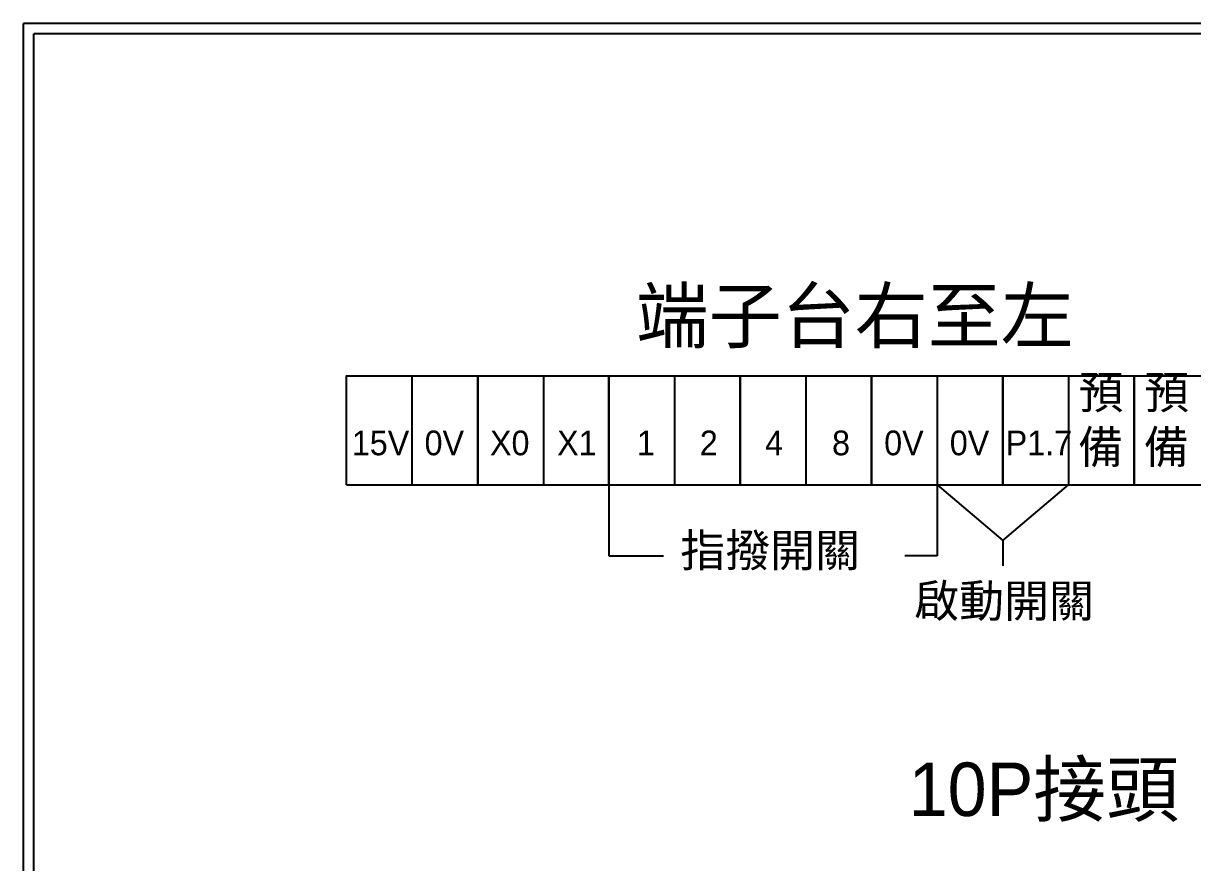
# Model space of a CAD drawing. Extents: x 275 to 562, y 265 to 469.
# Drawn here: x 274.9 to 416.9, y 366.9 to 468.9 of the extents above; entities that cross this region are included whole.
import ezdxf

# ---------------------------------------------------------------- set-up
doc = ezdxf.new("R2010")
doc.units = 0
doc.layers.add('圖框層', color=7, linetype='CONTINUOUS')
doc.layers.add('標尺寸層', color=3, linetype='CONTINUOUS')
doc.styles.add('CNS', font='')
doc.styles.get('CNS').set_extended_font_data('PMingLiU')

msp = doc.modelspace()

# ---------------------------------------------------------------- linework, layer by layer
at = {"layer": '圖框層', "color": 7}
for p, q in [((561.9, 468.91), (274.9, 468.91)), ((274.9, 264.95), (274.9, 468.91)), ((560.65, 467.66), (276.15, 467.66)), ((276.15, 266.2), (276.15, 467.66))]:
    msp.add_line(p, q, dxfattribs=at)
at = {"layer": '標尺寸層', "color": 0}
for p, q in [((322.11, 426.1), (322.11, 412.83)), ((338.07, 426.1), (338.07, 412.83)), ((354.02, 426.1), (354.02, 412.83)), ((369.97, 426.1), (369.97, 412.83)), ((385.92, 426.1), (385.92, 412.83)), ((401.88, 426.1), (401.88, 412.83)), ((314.14, 412.83), (473.66, 412.83)), ((346.04, 412.83), (346.04, 404.22)), ((385.92, 412.83), (385.92, 404.22)), ((385.92, 412.83), (393.9, 406.08)), ((393.9, 406.08), (401.88, 412.83)), ((393.9, 406.08), (393.88, 403)), ((346.04, 404.22), (352.66, 404.22)), ((385.92, 404.22), (381.98, 404.22))]:
    msp.add_line(p, q, dxfattribs=at)
for points in [[(314.14, 412.83), (314.14, 426.1), (330.09, 426.1), (330.09, 412.83)], [(330.09, 412.83), (330.09, 426.1), (346.04, 426.1), (346.04, 412.83)], [(346.04, 412.83), (346.04, 426.1), (361.99, 426.1), (361.99, 412.83)], [(361.99, 412.83), (361.99, 426.1), (377.95, 426.1), (377.95, 412.83)], [(377.95, 412.83), (377.95, 426.1), (393.9, 426.1), (393.9, 412.83)], [(393.9, 412.83), (393.9, 426.1), (409.85, 426.1), (409.85, 412.83)], [(409.85, 412.83), (409.85, 426.1), (425.8, 426.1), (425.8, 412.83)]]:
    msp.add_lwpolyline(points, dxfattribs=at)

# ---------------------------------------------------------------- texts
at = {"layer": '標尺寸層', "color": 7, "attachment_point": 1, "style": 'CNS'}
for s, width, insert, char_height in [('端子台右至左', 61.5097, (349.3, 436.65), 6.5), ('指撥開關', 26.1279, (354.71, 406.88), 4), ('啟動開關', 26.1279, (383.13, 400.74), 4), ('10P接頭', 41.3664, (382.46, 379.09), 6.5)]:
    msp.add_mtext_dynamic_manual_height_columns(s, width=width, gutter_width=32.5, heights=[0], dxfattribs=dict(at, insert=insert, char_height=char_height))
at = {"layer": '標尺寸層', "color": 0}
note = msp.add_mtext_dynamic_manual_height_columns('\\pi1.2119;預\\P\\pi1.177;備\\P\\pi3.9881;', width=7.9762, gutter_width=32.5, heights=[13.13, 0], dxfattribs=dict(at, insert=(401.88, 426.1), char_height=4, attachment_point=1, style='CNS'))
for column, words in zip(note.columns.linked_columns, ['\\pi3.9881;']):
    column.text = words
note = msp.add_mtext_dynamic_manual_height_columns('\\pi1.2119;預\\P\\pi1.177;備\\P\\pi3.9881;', width=7.9762, gutter_width=32.5, heights=[13.13, 0], dxfattribs=dict(at, insert=(409.85, 426.1), char_height=4, attachment_point=1, style='CNS'))
for column, words in zip(note.columns.linked_columns, ['\\pi3.9881;']):
    column.text = words
at = {"layer": '標尺寸層', "color": 0, "char_height": 4, "attachment_point": 1, "style": 'CNS'}
for s, insert in [('\\pi3.9881;\\P\\pi0.65887;{\\H0.75x;15V}', (314.14, 426.1)), ('\\pi3.9881;\\P\\pi1.5288;{\\H0.75x;0V}', (322.11, 426.1)), ('\\pi3.9881;\\P\\pi1.4961;{\\H0.75x;X0}', (330.09, 426.1)), ('\\pi3.9881;\\P\\pi1.6683;{\\H0.75x;X1}', (338.07, 426.1)), ('\\pi3.9881;\\P\\pi3.3929;{\\H0.75x;1}', (346.04, 426.1)), ('\\pi3.9881;\\P\\pi3.0549;{\\H0.75x;2}', (354.02, 426.1)), ('\\pi3.9881;\\P\\pi3.0222;{\\H0.75x;4}', (361.99, 426.1)), ('\\pi3.9881;\\P\\pi3.1727;{\\H0.75x;8}', (369.97, 426.1)), ('\\pi3.9881;\\P\\pi1.5288;{\\H0.75x;0V}', (377.95, 426.1)), ('\\pi3.9881;\\P\\pi1.5288;{\\H0.75x;0V}', (385.92, 426.1)), ('\\pi3.9881;\\P\\pi0.33837;{\\H0.75x;P1.7}', (393.9, 426.1))]:
    msp.add_mtext_dynamic_manual_height_columns(s, width=7.9762, gutter_width=32.5, heights=[13.13], dxfattribs=dict(at, insert=insert))

doc.saveas('drawing.dxf')
